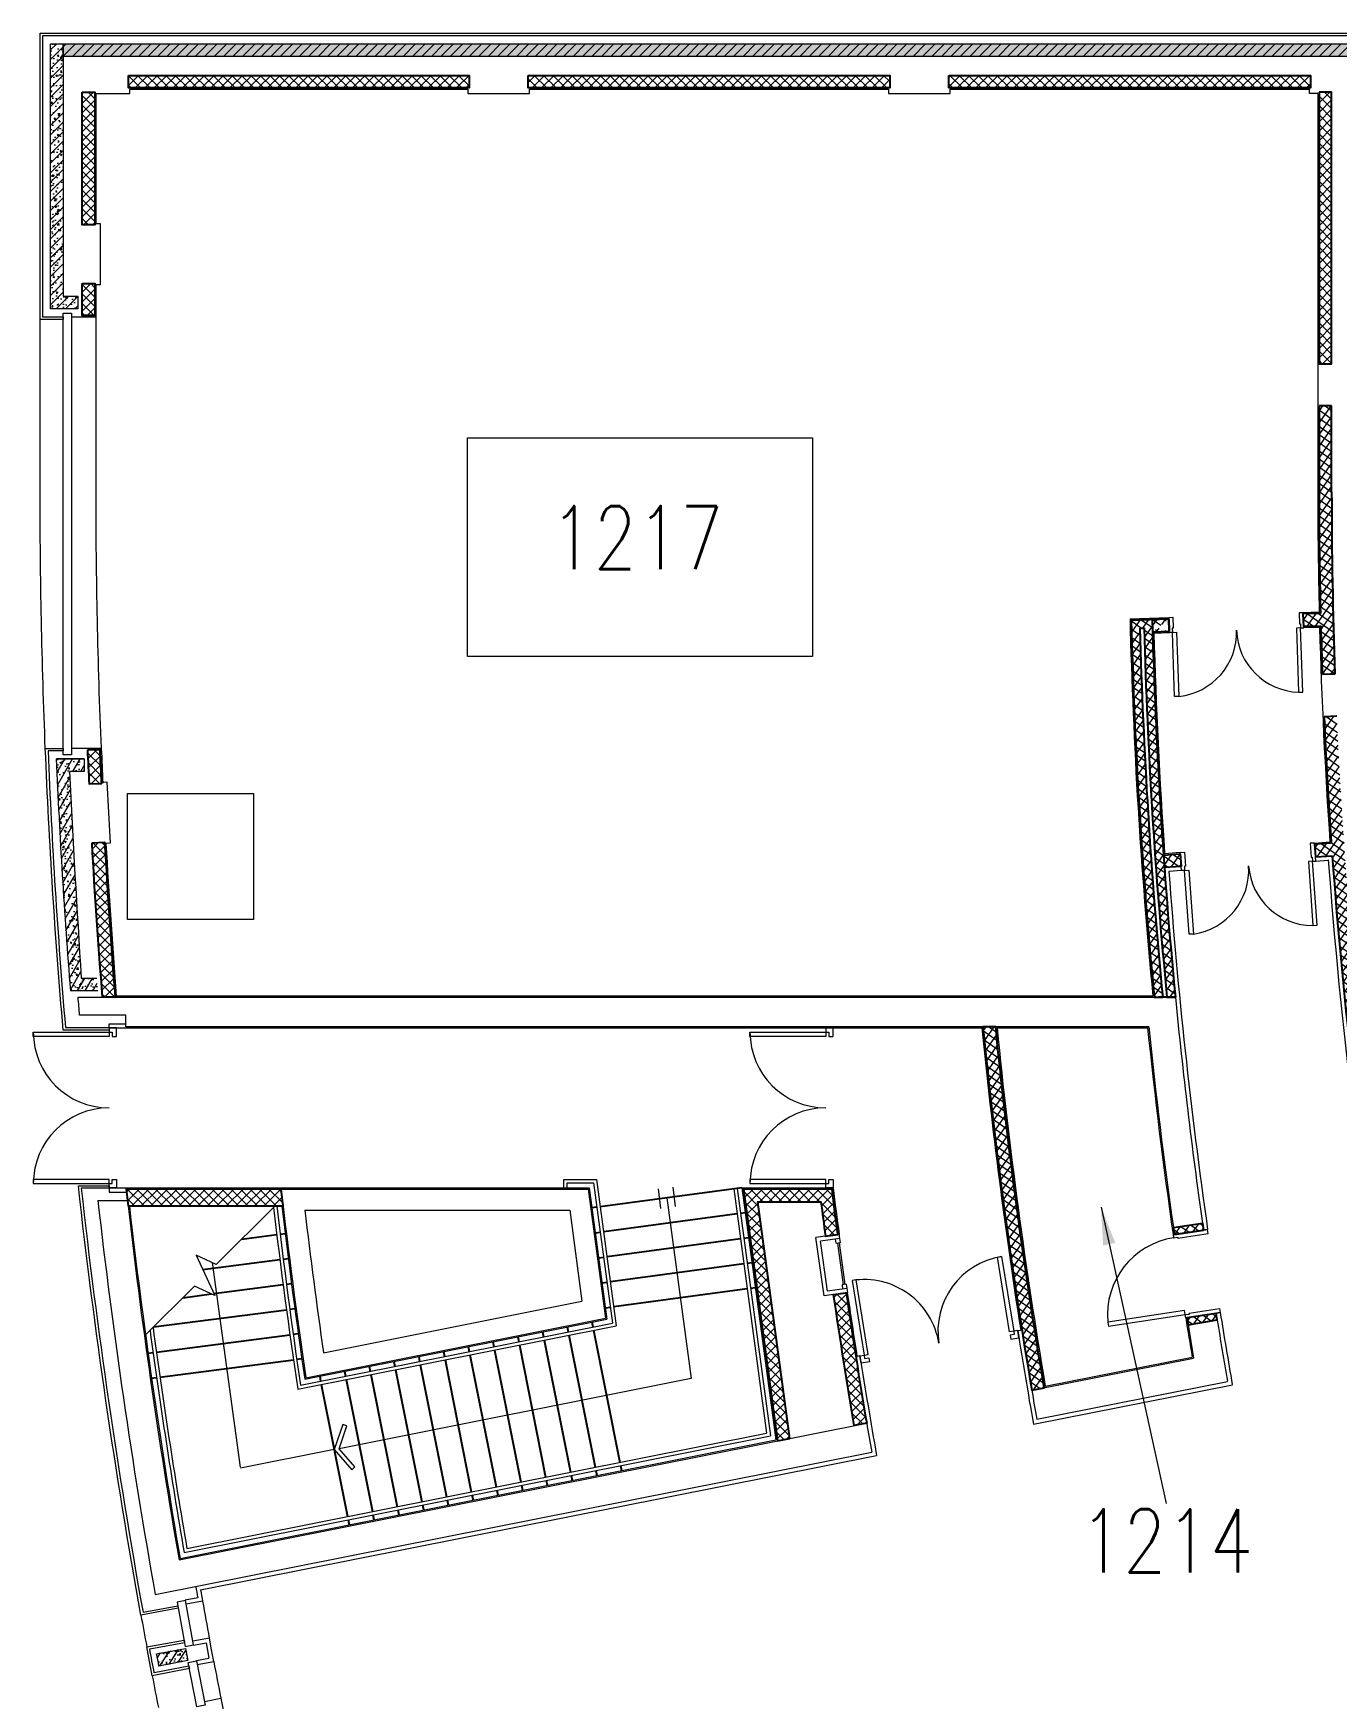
# Model space of a CAD drawing. Header units: inches. Extents: x 13084 to 220150, y 6494 to 167180.
# Drawn here: x 13084 to 28575, y 79286 to 99080 of the extents above; entities that cross this region are included whole.
import ezdxf
from ezdxf.enums import TextEntityAlignment as Align

# ---------------------------------------------------------------- set-up
doc = ezdxf.new("R2010")
doc.units = ezdxf.units.IN
doc.header["$MEASUREMENT"] = 0
for name, color, linetype, lineweight in [('Ground Floor$0$A-G23-M-Stairs-Concrete', 251, 'Continuous', 25), ('Ground Floor$0$A-G23-M-Stairs-Railings', 251, 'Continuous', 15), ('Ground Floor$0$A-G250-G-Walls-Low-Level', 8, 'Continuous', 15), ('Ground Floor$0$A-G250-G-Walls-Precast-Concrete', 7, 'Continuous', 15), ('Ground Floor$0$A-G250-M-Walls-Blockwork', 7, 'Continuous', 25), ('Ground Floor$0$A-G250-M-Walls-Concrete', 7, 'Continuous', 20), ('Ground Floor$0$A-G250-M-Walls-Louvred', 7, 'Continuous', 9), ('Ground Floor$0$A-G252-H-Internal-Walls', 251, 'Continuous', 9), ('Ground Floor$0$A-G262-H-Precast-Panel', 251, 'Continuous', 5), ('Ground Floor$0$A-G312-M-Wall-Cladding-Panel', 7, 'Continuous', 9), ('Ground Floor$0$A-G312-M-Wall-Finish-Plaster', 7, 'Continuous', 15), ('Ground Floor$0$A-G321-M-Window', 251, 'Continuous', 9), ('Ground Floor$0$A-G322-M-Door', 251, 'Continuous', 15), ('Ground Floor$0$A-G52-M-Plinth', 251, 'Continuous', 9), ('Ground Floor$0$A-G572-Fire-Hose-Cabinet', 251, 'Continuous', 15), ('Ground Floor$0$A-Z036-G-Stair-Symbology', 251, 'Continuous', 15), ('Ground Floor$0$Z-Z001-S-Room-Name-Identification-250', 7, 'Continuous', 15)]:
    doc.layers.add(name, color=color, linetype=linetype, lineweight=lineweight)
doc.styles.add('Ground Floor$0$Dimension-RomanS', font='romans.shx', dxfattribs={"width": 0.8})
doc.styles.add('Ground Floor$0$Tag-RomanS', font='romans.shx', dxfattribs={"width": 0.8})
doc.dimstyles.new('Ground Floor$0$MS-ARROW-0250', dxfattribs={"dimscale": 250, "dimtxt": 2.5, "dimasz": 1.8, "dimexe": 2, "dimexo": 1.5, "dimgap": 1, "dimtad": 1, "dimdec": 0, "dimdsep": 46, "dimtxsty": 'Ground Floor$0$Dimension-RomanS', "dimcen": 1, "dimdle": 2, "dimclrd": 256, "dimclre": 256, "dimclrt": 7, "dimadec": 0, "dimazin": 0, "dimtfac": 1, "dimtdec": 0, "dimtix": 1, "dimtmove": 2, "dimatfit": 3, "dimfxl": 2, "dimtolj": 1, "dimtzin": 0, "dimlwd": -1, "dimlwe": -1, "dimarcsym": 0})
pattern_1 = [(45, (31615.24, 164129.57), (-56.1266, 56.1266), []), (135, (31615.24, 164129.57), (-56.1266, -56.1266), [])]
pattern_2 = [(55, (31615.24, 164129.57), (-65.02019, 45.52763), []), (145, (31615.24, 164129.57), (-45.52763, -65.02019), [])]
pattern_3 = [(50, (31615.24, 164129.57), (182.18467, -15.93909), [19.05, -209.55]), (355, (31615.24, 164129.57), (-35.24283, 191.05664), [15.24, -167.64]), (100.451, (31630.42, 164128.24), (146.9425, 175.1167), [16.19, -178.09]), (46.1842, (31615.24, 164180.37), (271.07904, -42.0423), [28.575, -314.325]), (96.6356, (31637.83, 164176.87), (237.4042, 247.42556), [24.285, -267.135]), (351.184, (31615.24, 164180.37), (237.4046, 247.4251), [22.86, -251.46]), (21, (31640.64, 164167.67), (151.61488, -102.26552), [19.05, -209.55]), (326, (31640.64, 164167.67), (61.80203, 184.18797), [15.24, -167.64]), (71.4514, (31653.27, 164159.15), (213.4165, 81.92286), [16.19, -178.09]), (37.5, (31615.24, 164129.57), (3.088603, 84.55504), [0, -165.608, 0, -170.18, 0, -168.275]), (7.5, (31615.24, 164129.57), (66.81966, 100.180575), [0, -97.028, 0, -161.798, 0, -64.135]), (327.5, (31558.6, 164129.57), (135.590595, -5.728744), [0, -63.5, 0, -198.12, 0, -262.89]), (317.5, (31533.2, 164129.57), (148.12918, 25.42649), [0, -82.55, 0, -131.572, 0, -186.69])]
pattern_4 = [(45, (31615.24, 164129.57), (-56.1266, 56.1266), [])]

# ---------------------------------------------------------------- blocks, each defined once
blk = doc.blocks.new('Ground Floor$0$d1000-415')
at = {"layer": 'Ground Floor$0$A-G322-M-Door'}
blk.add_lwpolyline([(88, 1339), (38, 1339), (38, 415), (88, 415)], close=True, dxfattribs=at)
for points in [[(38, 415), (38, 365), (50, 365), (50, 0), (0, 0), (0, 415), (38, 415)], [(962, 415), (962, 365), (950, 365), (950, 0), (1000, 0), (1000, 415), (962, 415)]]:
    blk.add_lwpolyline(points, dxfattribs=at)
blk.add_arc((36, 414), 926, 0.0485, 86.7657, dxfattribs=at)
blk = doc.blocks.new('Ground Floor$0$Door14-Stairs')
at = {"layer": 'Ground Floor$0$A-G322-M-Door'}
for points in [[(100, 100), (100, 1000), (50, 1000), (50, 100)], [(1800, 100), (1800, 1000), (1850, 1000), (1850, 100)], [(50, 100), (50, 62), (100, 62), (100, 12), (0, 12), (0, 100)], [(1850, 100), (1850, 62), (1800, 62), (1800, 12), (1900, 12), (1900, 100)]]:
    blk.add_lwpolyline(points, close=True, dxfattribs=at)
for centre, start, end in [((50, 100), 0, 90), ((1850, 100), 90, 180)]:
    blk.add_arc(centre, 900, start, end, dxfattribs=at)
blk = doc.blocks.new('Ground Floor$0$tag-roomname')
at = {"lineweight": 18, "ltscale": 0.01, "style": 'Ground Floor$0$Tag-RomanS', "width": 0.8}
blk.add_attdef('ROOM_NO_2', text='', height=3, dxfattribs=at).set_placement((0, 1.612), align=Align.MIDDLE_CENTER)
at = {"linetype": 'ByBlock', "lineweight": 13, "ltscale": 0.01, "style": 'Ground Floor$0$Tag-RomanS', "width": 0.8, "flags": 1}
for tag, p in [('ROOM_NAME_1', (0, -2.288)), ('AREA', (0, -5.744))]:
    blk.add_attdef(tag, text='', height=2.8, dxfattribs=at).set_placement(p, align=Align.MIDDLE_CENTER)
blk = doc.blocks.new('Ground Floor$0$FHC')
at = {"ltscale": 0.2}
for p, q in [((700, 280), (0, 280)), ((0, 0), (0, 280)), ((650, 230), (50, 230)), ((50, 0), (50, 230)), ((650, 0), (650, 230)), ((700, 0), (700, 280)), ((50, 0), (0, 0)), ((100, 50), (50, 50)), ((50, 0), (50, 50)), ((100, 0), (50, 0)), ((100, 50), (100, 0)), ((100, 35), (600, 35)), ((100, 15), (600, 15)), ((600, 0), (600, 50)), ((600, 50), (650, 50)), ((600, 0), (650, 0)), ((650, 0), (650, 50)), ((650, 0), (700, 0))]:
    blk.add_line(p, q, dxfattribs=at)
blk = doc.blocks.new('Ground Floor$0$Plant Room Door 1600-215')
at = {"layer": 'Ground Floor$0$A-G322-M-Door'}
for points in [[(-1562, 977), (-1612, 977), (-1612, 215), (-1562, 215), (-1562, 977)], [(-138, 977), (-88, 977), (-88, 215), (-138, 215), (-138, 977)], [(-100, 165), (-88, 165), (-88, 215), (-50, 215), (-50, 0), (-100, 0)]]:
    blk.add_lwpolyline(points, close=True, dxfattribs=at)
at = {"layer": 'Ground Floor$0$A-G322-M-Door', "elevation": 0}
blk.add_lwpolyline([(-1600, 165), (-1612, 165), (-1612, 215), (-1650, 215), (-1650, 0), (-1600, 0)], close=True, dxfattribs=at)
at = {"layer": 'Ground Floor$0$A-G322-M-Door'}
for centre, start, end in [((-1615, 214), 0.0901, 86.0243), ((-85, 214), 93.9757, 179.9099)]:
    blk.add_arc(centre, 765, start, end, dxfattribs=at)
blk = doc.blocks.new('Ground Floor$0$Plant Room Door 1600-180')
at = {"layer": 'Ground Floor$0$A-G322-M-Door'}
for points in [[(-1562, 180), (-1562, 942), (-1612, 942), (-1612, 180)], [(-138, 180), (-138, 942), (-88, 942), (-88, 180)], [(-1600, 130), (-1612, 130), (-1612, 180), (-1650, 180), (-1650, 0), (-1600, 0)], [(-100, 130), (-88, 130), (-88, 180), (-50, 180), (-50, 0), (-100, 0)]]:
    blk.add_lwpolyline(points, close=True, dxfattribs=at)
for centre, start, end in [((-1615, 179), 0.0901, 86.0243), ((-85, 179), 93.9757, 179.9099)]:
    blk.add_arc(centre, 765, start, end, dxfattribs=at)

msp = doc.modelspace()

# ---------------------------------------------------------------- hatches: boundary and pattern name
at = {"layer": 'Ground Floor$0$A-G252-H-Internal-Walls'}
h = msp.add_hatch(dxfattribs=at)
h.set_pattern_fill('ANSI37', color=256, scale=25, style=0)
h.set_pattern_definition(pattern_1)
h.paths.add_polyline_path([(14215, 98580), (18265, 98580), (18265, 98430), (14215, 98430)])
h = msp.add_hatch(dxfattribs=at)
h.set_pattern_fill('ANSI37', color=256, scale=25, style=0)
h.set_pattern_definition(pattern_1)
h.paths.add_polyline_path([(18965, 98580), (23265, 98580), (23265, 98430), (18965, 98430)])
h = msp.add_hatch(dxfattribs=at)
h.set_pattern_fill('ANSI37', color=256, scale=25, style=0)
h.set_pattern_definition(pattern_1)
h.paths.add_polyline_path([(23965, 98580), (28265, 98580), (28265, 98430), (23965, 98430)])
h = msp.add_hatch(dxfattribs=at)
h.set_pattern_fill('ANSI37', color=256, scale=25, style=0)
h.set_pattern_definition(pattern_1)
h.paths.add_polyline_path([(13665, 98380), (13815, 98380), (13815, 96805), (13665, 96805)])
h = msp.add_hatch(dxfattribs=at)
h.set_pattern_fill('ANSI37', color=256, scale=25, style=0)
h.set_pattern_definition([(45, (31605.23, 164129.57), (-56.1266, 56.1266), []), (135, (31605.23, 164129.57), (-56.1266, -56.1266), [])])
h.paths.add_polyline_path([(28515, 98330), (28365, 98330), (28365, 95202), (28515, 95202)])
h.paths.add_polyline_path([(28515, 98380), (28365, 98380), (28365, 98330), (28515, 98330)])
h.paths.add_polyline_path([(28515, 95202), (28365, 95202), (28365, 95152), (28515, 95152)])
h = msp.add_hatch(dxfattribs=at)
h.set_pattern_fill('ANSI37', color=256, scale=25, style=0)
h.set_pattern_definition(pattern_1)
h.paths.add_polyline_path([(13665, 96105), (13815, 96105), (13815, 95725), (13665, 95725)])
h = msp.add_hatch(dxfattribs=at)
h.set_pattern_fill('ANSI37', color=256, scale=25, angle=10, style=0)
h.set_pattern_definition(pattern_2)
h.paths.add_polyline_path([(28515, 93630), (28515, 94650), (28365, 94650), (28365, 93630, 0.006046), (28383, 92185), (28181, 92178), (28186, 92028), (28387, 92035, 0.002404), (28405, 91461), (28555, 91466, -0.009078)])
h = msp.add_hatch(dxfattribs=at)
h.set_pattern_fill('ANSI37', color=256, scale=25, angle=10, style=0)
h.set_pattern_definition(pattern_2)
h.paths.add_polyline_path([(26584, 91972), (26579, 92122)], flags=17)
edge = h.paths.add_edge_path()
edge.add_line((26388, 91965), (26584, 91972))
edge.add_line((26134, 92106), (26579, 92122))
h = msp.add_hatch(dxfattribs=at)
h.set_pattern_fill('ANSI37', color=256, scale=25, angle=10, style=0)
h.set_pattern_definition(pattern_2)
h.paths.add_polyline_path([(26558, 87623), (26658, 87623, -0.018225), (26384, 92115), (26134, 92106, 0.018116), (26407, 87623), (26507, 87623, -0.017755), (26236, 92010), (26286, 92011, 0.017777)])
h = msp.add_hatch(dxfattribs=at)
h.set_pattern_fill('ANSI37', color=256, scale=25, angle=10, style=0)
h.set_pattern_definition(pattern_2)
h.paths.add_polyline_path([(28575, 90964), (28425, 90957, 0.006292), (28511, 89456), (28312, 89442), (28322, 89292), (28522, 89306, 0.022577), (29154, 83950), (29302, 83975, -0.029501)])
h = msp.add_hatch(dxfattribs=at)
h.set_pattern_fill('ANSI37', color=256, scale=25, style=0)
h.set_pattern_definition(pattern_1)
edge = h.paths.add_edge_path()
edge.add_arc((45454, 91860), 31752, 182.3382, 183.0734)
edge.add_line((13748, 90158), (13896, 90165))
edge.add_arc((88115, 93630), 74300, 182.36422, 182.67245, ccw=False)
edge.add_line((13878, 90565), (13728, 90565))
h = msp.add_hatch(dxfattribs=at)
h.set_pattern_fill('ANSI37', color=256, scale=25, style=0)
h.set_pattern_definition(pattern_1)
h.paths.add_polyline_path([(13932, 89466), (13782, 89458, 0.005699), (13907, 87623), (14057, 87623, -0.005221)])
h = msp.add_hatch(dxfattribs=at)
h.set_pattern_fill('ANSI37', color=256, scale=25, angle=10, style=0)
h.set_pattern_definition([(55, (31613.315, 164128.43), (-65.02019, 45.52763), []), (145, (31613.315, 164128.43), (-45.52763, -65.02019), [])])
h.paths.add_polyline_path([(26725, 89177), (26714, 89327), (26514, 89313, 0.000607), (26525, 89163)])
h = msp.add_hatch(dxfattribs=at)
h.set_pattern_fill('ANSI37', color=256, scale=25, angle=10, style=0)
h.set_pattern_definition(pattern_2)
h.paths.add_polyline_path([(24522, 87273), (24371, 87273, 0.017021), (24951, 82952), (25099, 82981, -0.016946)])
h = msp.add_hatch(dxfattribs=at)
h.set_pattern_fill('ANSI37', color=256, scale=25, style=0)
h.set_pattern_definition(pattern_1)
h.paths.add_polyline_path([(14188, 85343), (14203, 85208), (14203, 85208, 0.00022), (14211, 85143), (16050, 85143), (16030, 85343)])
h = msp.add_hatch(dxfattribs=at)
h.set_pattern_fill('ANSI37', color=256, scale=25, style=0)
h.set_pattern_definition(pattern_1)
h.paths.add_polyline_path([(21696, 85193), (22445, 85193, 0.001585), (22499, 84782), (22647, 84803, -0.002088), (22577, 85343), (21524, 85343), (21929, 82351), (22076, 82380)])
h = msp.add_hatch(dxfattribs=at)
h.set_pattern_fill('ANSI37', color=256, scale=25, angle=10, style=0)
h.set_pattern_definition(pattern_2)
h.paths.add_polyline_path([(26634, 84887), (26634, 84887), (26980, 84937, -0.000027), (26979, 84943), (26992, 84856), (26646, 84803), (26634, 84887), (26980, 84937), (26980, 84937), (26980, 84937), (26980, 84937)])
h = msp.add_hatch(dxfattribs=at)
h.set_pattern_fill('ANSI37', color=256, scale=25, style=0)
h.set_pattern_definition(pattern_1)
h.paths.add_polyline_path([(22745, 84109), (22596, 84089, 0.005907), (22842, 82532), (22989, 82561, -0.005888)])
h = msp.add_hatch(dxfattribs=at)
h.set_pattern_fill('ANSI37', color=256, scale=25, angle=10, style=0)
h.set_pattern_definition(pattern_2)
h.paths.add_polyline_path([(27141, 83867), (26795, 83815), (26809, 83731), (27155, 83787)])
at = {"layer": 'Ground Floor$0$A-G262-H-Precast-Panel'}
h = msp.add_hatch(dxfattribs=at)
h.set_pattern_fill('AR-CONC', color=256, style=0)
h.set_pattern_definition(pattern_3)
h.paths.add_polyline_path([(13440, 98955), (13290, 98955), (13290, 95805), (13615, 95805), (13615, 95955), (13440, 95955)])
h = msp.add_hatch(dxfattribs=at)
h.set_pattern_fill('ANSI31', color=256, scale=25, style=0)
h.set_pattern_definition(pattern_4)
h.paths.add_polyline_path([(13440, 98955), (13290, 98955), (13290, 95805), (13615, 95805), (13615, 95955), (13440, 95955)])
h = msp.add_hatch(dxfattribs=at)
h.set_pattern_fill('AR-CONC', color=256, style=0)
h.set_pattern_definition(pattern_3)
h.paths.add_polyline_path([(26115, 98955), (13440, 98955), (13440, 98805), (26115, 98805)])
h = msp.add_hatch(dxfattribs=at)
h.set_pattern_fill('ANSI31', color=256, scale=25, style=0)
h.set_pattern_definition(pattern_4)
h.paths.add_polyline_path([(26115, 98955), (13440, 98955), (13440, 98805), (26115, 98805)])
h = msp.add_hatch(dxfattribs=at)
h.set_pattern_fill('AR-CONC', color=256, style=0)
h.set_pattern_definition(pattern_3)
h.paths.add_polyline_path([(37815, 98955), (26115, 98955), (26115, 98805), (37815, 98805)])
h = msp.add_hatch(dxfattribs=at)
h.set_pattern_fill('ANSI31', color=256, scale=25, style=0)
h.set_pattern_definition(pattern_4)
h.paths.add_polyline_path([(37815, 98955), (26115, 98955), (26115, 98805), (37815, 98805)])
h = msp.add_hatch(dxfattribs=at)
h.set_pattern_fill('AR-CONC', color=256, style=0)
h.set_pattern_definition(pattern_3)
h.paths.add_polyline_path([(13689, 90455), (13358, 90455, 0.009227), (13526, 87698), (13852, 87698), (13840, 87848), (13655, 87848, -0.003816), (13514, 90305), (13689, 90305)])
h = msp.add_hatch(dxfattribs=at)
h.set_pattern_fill('ANSI31', color=256, scale=25, angle=15, style=0)
h.set_pattern_definition([(60, (31615.24, 164129.57), (-68.74077, 39.6875), [])])
h.paths.add_polyline_path([(13689, 90455), (13358, 90455, 0.009227), (13526, 87698), (13852, 87698), (13840, 87848), (13655, 87848, -0.003816), (13514, 90305), (13689, 90305)])
h = msp.add_hatch(dxfattribs=at)
h.set_pattern_fill('ANSI31', color=256, scale=25, angle=11.5782, style=0)
h.set_pattern_definition([(56.57816, (31615.24, 164129.57), (-66.24939, 43.71966), [])])
h.paths.add_polyline_path([(14894, 79884), (14550, 79821, 0.000497), (14578, 79674), (14921, 79741, -0.000487)])
h = msp.add_hatch(dxfattribs=at)
h.set_pattern_fill('AR-CONC', color=256, style=0)
h.set_pattern_definition(pattern_3)
h.paths.add_polyline_path([(14894, 79884), (14550, 79821, 0.000497), (14578, 79674), (14921, 79741, -0.000487)])

# ---------------------------------------------------------------- linework, layer by layer
at = {"layer": 'Ground Floor$0$A-G23-M-Stairs-Concrete'}
for p, q in [((21507, 85358, 0), (19823, 85131, 0)), ((19783, 85126, 0), (19723, 85118, 0)), ((21448, 85048, 0), (19863, 84834, 0)), ((21547, 85061, 0), (21488, 85053, 0)), ((15562, 84748), (15978, 84802)), ((16018, 84807), (16078, 84815)), ((19823, 84828, 0), (19763, 84820, 0)), ((21488, 84750, 0), (19903, 84536, 0)), ((21587, 84764, 0), (21528, 84756, 0)), ((19863, 84531, 0), (19804, 84523, 0)), ((15099, 84385), (16015, 84504)), ((16055, 84510), (16115, 84517)), ((21528, 84453, 0), (19943, 84239, 0)), ((21628, 84466, 0), (21568, 84458, 0)), ((15231, 84100), (16054, 84207)), ((16093, 84212), (16153, 84220)), ((19903, 84234, 0), (19844, 84226, 0)), ((21568, 84156, 0), (19983, 83942, 0)), ((21668, 84169, 0), (21608, 84161, 0)), ((14863, 84052), (15201, 84096)), ((19943, 83937, 0), (19884, 83928, 0)), ((14513, 83704), (16093, 83909)), ((16133, 83915), (16192, 83922)), ((19724, 83763, 0), (19736, 83704, 0)), ((14547, 83406), (16134, 83612)), ((16174, 83617), (16233, 83625)), ((18842, 83587, 0), (18853, 83528, 0)), ((19136, 83645, 0), (19147, 83587, 0)), ((19155, 83547, 0), (19467, 81978, 0)), ((19430, 83704, 0), (19442, 83645, 0)), ((19450, 83606, 0), (19762, 82037, 0)), ((19744, 83664, 0), (20056, 82095, 0)), ((14448, 83393), (14508, 83401)), ((17665, 83353, 0), (17676, 83294, 0)), ((17959, 83411, 0), (17971, 83353, 0)), ((18253, 83470, 0), (18265, 83411, 0)), ((18273, 83372, 0), (18585, 81803, 0)), ((18547, 83528, 0), (18559, 83470, 0)), ((18567, 83430, 0), (18879, 81861, 0)), ((18861, 83489, 0), (19173, 81920, 0)), ((14589, 83109), (16176, 83315)), ((16216, 83320), (16274, 83328)), ((16782, 83177, 0), (16794, 83118, 0)), ((17076, 83236, 0), (17088, 83177, 0)), ((17096, 83138, 0), (17408, 81568, 0)), ((17370, 83294, 0), (17382, 83235, 0)), ((17390, 83196, 0), (17702, 81627, 0)), ((17684, 83255, 0), (17996, 81686, 0)), ((17978, 83313, 0), (18290, 81744, 0)), ((14489, 83096), (14549, 83104)), ((16488, 83119, 0), (16499, 83060, 0)), ((16507, 83021, 0), (16819, 81451, 0)), ((16801, 83079, 0), (17114, 81510, 0)), ((19769, 81997, 0), (19781, 81939, 0)), ((20064, 82056, 0), (20075, 81997, 0)), ((18593, 81763, 0), (18604, 81704, 0)), ((18887, 81822, 0), (18898, 81763, 0)), ((19181, 81880, 0), (19193, 81822, 0)), ((19475, 81939, 0), (19487, 81880, 0)), ((17710, 81588, 0), (17722, 81529, 0)), ((18004, 81646, 0), (18016, 81587, 0)), ((18298, 81705, 0), (18310, 81646, 0)), ((16827, 81412, 0), (16839, 81353, 0)), ((17121, 81471, 0), (17133, 81412, 0)), ((17416, 81529, 0), (17427, 81470, 0))]:
    msp.add_line(p, q, dxfattribs=at)
at = {"layer": 'Ground Floor$0$A-G23-M-Stairs-Railings'}
for p, q in [((19391, 85358, 0), (19391, 85458, 0)), ((19391, 85458, 0), (19778, 85458, 0)), ((19431, 85418, 0), (19743, 85418, 0)), ((19431, 85358, 0), (19431, 85418, 0)), ((19743, 85418, 0), (19968, 83750, 0)), ((19778, 85458, 0), (20013, 83718, 0)), ((21408, 85345, 0), (21800, 82442, 0)), ((21448, 85350, 0), (21844, 82410, 0)), ((16260, 83012), (19968, 83750, 0)), ((16227, 82965), (20013, 83718, 0)), ((14877, 81024), (21844, 82410, 0)), ((14910, 81072), (21800, 82442, 0))]:
    msp.add_line(p, q, dxfattribs=at)
for radius, start, end in [(72675, 186.72142, 188.43829), (72635, 186.7095, 188.40515), (74315, 187.70756, 189.7657), (74275, 187.68418, 189.73403)]:
    msp.add_arc((88115, 93630), radius, start, end, dxfattribs=at)
at = {"layer": 'Ground Floor$0$A-G250-G-Walls-Low-Level'}
for points in [[(13227, 90580, -0.010177), (13165, 93630), (13165, 95680)], [(13893, 90580, -0.010266), (13830, 93630), (13830, 95710)]]:
    msp.add_lwpolyline(points, format="xyb", dxfattribs=at)
for centre, radius, start, end in [((94644, 94668, 0), 80809, 190.13813, 190.45365), ((88115, 93630), 74950, 190.26003, 190.55434), ((94600, 94902, 0), 80809, 190.82267, 191.13819), ((88115, 93630), 74950, 190.82191, 191.11622)]:
    msp.add_arc(centre, radius, start, end, dxfattribs=at)
at = {"layer": 'Ground Floor$0$A-G250-G-Walls-Precast-Concrete'}
for p, q in [((13689, 90455), (13358, 90455)), ((13358, 90455), (13689, 90455)), ((13689, 90305), (13514, 90305)), ((13689, 90455), (13689, 90305)), ((13852, 87698), (13526, 87698)), ((13655, 87848), (13840, 87848)), ((14894, 79884), (14921, 79741))]:
    msp.add_line(p, q, dxfattribs=at)
for points in [[(13615, 95955), (13615, 95805), (13290, 95805), (13290, 98955), (13440, 98955), (13440, 95955)], [(37815, 98805), (13440, 98805), (13440, 98955), (37815, 98955)]]:
    msp.add_lwpolyline(points, close=True, dxfattribs=at)
msp.add_lwpolyline([(14921, 79741), (14578, 79674, -0.000497), (14550, 79821), (14894, 79884)], format="xyb", dxfattribs=at)
for centre, radius, start, end in [((88115, 93630), 74825, 182.43192, 184.54658), ((174513, 98356), 161201, 182.86275, 183.73727)]:
    msp.add_arc(centre, radius, start, end, dxfattribs=at)
at = {"layer": 'Ground Floor$0$A-G250-M-Walls-Blockwork'}
for p, q in [((28515, 94650), (28365, 94650)), ((28365, 94650), (28365, 93630)), ((28515, 93630), (28515, 94650)), ((26134, 92106, 0), (26579, 92122)), ((26579, 92122), (26584, 91972, 0)), ((26584, 91972, 0), (26579, 92122)), ((28383, 92185), (28178, 92178)), ((26236, 92010, 0), (26286, 92011, 0)), ((28405, 91461), (28555, 91466)), ((28575, 90964, 0), (28425, 90957, 0)), ((26516, 89313, 0), (26716, 89327)), ((26716, 89327), (26727, 89177)), ((28511, 89455, 0), (28312, 89441)), ((28312, 89441), (28323, 89291)), ((28323, 89291), (28522, 89305, 0)), ((26727, 89177), (26527, 89163, 0)), ((26407, 87623, 0), (26507, 87623, 0)), ((26658, 87623, 0), (26457, 87623, 0)), ((26558, 87623, 0), (26658, 87623, 0)), ((26634, 84887, 0), (26980, 84937, 0)), ((26980, 84937, 0), (26992, 84856, 0)), ((26646, 84803, 0), (26634, 84887, 0)), ((26646, 84803, 0), (26992, 84856)), ((26795, 83815, 0), (27141, 83867)), ((26795, 83815, 0), (26809, 83731, 0)), ((26809, 83731, 0), (27155, 83787, 0)), ((27155, 83787, 0), (27141, 83867, 0))]:
    msp.add_line(p, q, dxfattribs=at)
for points in [[(14215, 98580), (18265, 98580), (18265, 98430), (14215, 98430)], [(18965, 98580), (23265, 98580), (23265, 98430), (18965, 98430)], [(23965, 98580), (28265, 98580), (28265, 98430), (23965, 98430)], [(13665, 98380), (13815, 98380), (13815, 96805), (13665, 96805)], [(28365, 98380), (28365, 95150), (28515, 95150), (28515, 98380)], [(13665, 96105), (13815, 96105), (13815, 95725), (13665, 95725)]]:
    msp.add_lwpolyline(points, close=True, dxfattribs=at)
msp.add_lwpolyline([(28387, 92035), (28183, 92028), (28178, 92178)], dxfattribs=at)
at = {"layer": 'Ground Floor$0$A-G250-M-Walls-Blockwork', "elevation": 0}
msp.add_lwpolyline([(26388, 91965), (26584, 91972)], dxfattribs=at)
at = {"layer": 'Ground Floor$0$A-G250-M-Walls-Blockwork'}
for points in [[(13728, 90565, 0.003208), (13748, 90158), (13896, 90165, -0.001345), (13878, 90565)], [(13782, 89458), (13932, 89466, 0.005221), (14057, 87623), (13907, 87623, -0.005699)]]:
    msp.add_lwpolyline(points, format="xyb", close=True, dxfattribs=at)
at = {"layer": 'Ground Floor$0$A-G250-M-Walls-Blockwork', "elevation": 0}
for points in [[(24951, 82952), (25099, 82981, -0.016946), (24522, 87273), (24371, 87273, 0.017021), (24951, 82952)], [(21929, 82351), (22076, 82380), (21696, 85193), (22445, 85193, 0.001585), (22499, 84782), (22647, 84803, -0.002088), (22577, 85343), (21524, 85343), (21929, 82351)], [(22989, 82561), (22842, 82532, -0.005907), (22596, 84089), (22745, 84109, 0.005888), (22989, 82561)]]:
    msp.add_lwpolyline(points, format="xyb", dxfattribs=at)
msp.add_lwpolyline([(16030, 85343), (14188, 85343), (14211, 85143), (16053, 85143)], close=True, dxfattribs=at)
at = {"layer": 'Ground Floor$0$A-G250-M-Walls-Blockwork'}
for centre, radius, start, end in [((88105, 93630), 59740, 180, 181.38564), ((88105, 93630), 59590, 180, 182.08045), ((88115, 93630, 0), 62000, 181.40792, 185.55934), ((88115, 93630, 0), 61750, 181.4055, 185.58192), ((88115, 93630, 0), 61900, 181.49952, 185.56835), ((88115, 93630, 0), 61850, 181.49911, 185.57286), ((88105, 93630), 59740, 181.52951, 182.08045), ((88115, 93630, 0), 59750, 182.56361, 184.00667), ((88115, 93630, 0), 59750, 184.15051, 189.32284)]:
    msp.add_arc(centre, radius, start, end, dxfattribs=at)
at = {"layer": 'Ground Floor$0$A-G250-M-Walls-Concrete'}
for p, q in [((14184, 87273), (14184, 87408)), ((26341, 87273), (14184, 87273)), ((16030, 85343, 0), (19678, 85343, 0)), ((19678, 85343, 0), (19885, 83810, 0)), ((13851, 85208, 0), (14203, 85208, 0)), ((16311, 85093, 0), (19459, 85093, 0)), ((19459, 85093, 0), (19605, 84009, 0)), ((26980, 84937, 0), (26634, 84887, 0)), ((16533, 83398, 0), (19605, 84009, 0)), ((16323, 83101, 0), (19885, 83810, 0)), ((26809, 83731), (27155, 83787, 0)), ((24951, 82952, 0), (26875, 83334, 0)), ((25011, 82607, 0), (27277, 83057, 0)), ((14816, 80936, 0), (22989, 82561, 0)), ((14533, 80523, 0), (23049, 82216, 0))]:
    msp.add_line(p, q, dxfattribs=at)
msp.add_lwpolyline([(14184, 87408), (13635, 87408, -0.000722), (13617, 87623), (26658, 87623)], format="xyb", dxfattribs=at)
at = {"layer": 'Ground Floor$0$A-G250-M-Walls-Concrete', "elevation": 0}
for points in [[(26658, 87623, 0.010956), (26980, 84937, 0.010956)], [(26341, 87273, 0.009678), (26634, 84887, 0.009678)]]:
    msp.add_lwpolyline(points, format="xyb", dxfattribs=at)
at = {"layer": 'Ground Floor$0$A-G250-M-Walls-Concrete'}
for centre, radius, start, end in [((88115, 93630), 72560, 186.55748, 188.34291), ((88115, 93630), 74740, 186.46955, 190.10003), ((88115, 93630), 74390, 186.50012, 189.82498), ((88115, 93630), 72310, 186.77969, 188.13449), ((88115, 93630, 0), 62100, 189.17187, 189.54287), ((88115, 93630, 0), 61750, 189.172, 189.85806), ((88115, 93630, 0), 64060, 189.59514, 189.90829), ((88115, 93630, 0), 66060, 189.64525, 189.94892)]:
    msp.add_arc(centre, radius, start, end, dxfattribs=at)
at = {"layer": 'Ground Floor$0$A-G250-M-Walls-Louvred'}
msp.add_lwpolyline([(13440, 95755), (13540, 95755), (13540, 90505), (13440, 90505)], close=True, dxfattribs=at)
at = {"layer": 'Ground Floor$0$A-G312-M-Wall-Cladding-Panel'}
for p, q in [((14876, 79982, 0), (14881, 79952, 0)), ((14934, 79672, 0), (14940, 79643, 0))]:
    msp.add_line(p, q, dxfattribs=at)
msp.add_lwpolyline([(37940, 99050), (13195, 99050), (13195, 95710), (13440, 95710), (13440, 95680), (13165, 95680), (13165, 99080), (37940, 99080), (37940, 99050)], dxfattribs=at)
at = {"layer": 'Ground Floor$0$A-G312-M-Wall-Cladding-Panel', "elevation": 0}
for points in [[(13984, 87233), (13439, 87233, -0.011186), (13227, 90580), (13440, 90580), (13440, 90550), (13259, 90550, 0.010989), (13466, 87263), (13984, 87263)], [(14807, 80361), (14364, 80280, -0.017208), (13620, 85383), (13984, 85383), (13984, 85353), (13654, 85353, 0.016995), (14388, 80315), (14802, 80390)]]:
    msp.add_lwpolyline(points, format="xyb", close=True, dxfattribs=at)
at = {"layer": 'Ground Floor$0$A-G312-M-Wall-Cladding-Panel'}
for points in [[(14940, 79643), (14498, 79557, -0.001167), (14433, 79901), (14876, 79982)], [(14934, 79672), (14522, 79592, -0.000967), (14468, 79877), (14881, 79952)]]:
    msp.add_lwpolyline(points, format="xyb", dxfattribs=at)
at = {"layer": 'Ground Floor$0$A-G312-M-Wall-Finish-Plaster'}
for p, q in [((23980, 98415), (28250, 98415)), ((28250, 98365), (28250, 98415)), ((28350, 98365), (28250, 98365)), ((28350, 98365), (28350, 93630, 0)), ((26119, 92121, 0), (26581, 92137, 0)), ((26579, 92122), (26578, 92137)), ((26579, 92122), (26578, 92137)), ((28367, 92200, 0), (28177, 92193, 0)), ((28178, 92178), (28177, 92193)), ((28178, 92178), (28177, 92193)), ((26403, 91951, 0), (26588, 91957)), ((26585, 91957), (26584, 91972, 0)), ((26585, 91957), (26584, 91972, 0)), ((28184, 92013), (28183, 92028)), ((28184, 92013), (28183, 92028)), ((28372, 92019), (28184, 92013)), ((13893, 90580), (13540, 90580)), ((28311, 89455), (28495, 89469)), ((26715, 89342, 0), (26530, 89329, 0)), ((26716, 89327), (26715, 89342, 0)), ((28312, 89441), (28311, 89455)), ((28326, 89241), (28323, 89291)), ((26730, 89128), (26580, 89117, 0)), ((26730, 89128, 0), (26727, 89177)), ((28326, 89241), (28474, 89252, 0)), ((14070, 87638), (26390, 87638, 0)), ((13984, 87308), (14184, 87308)), ((13984, 87263, 0), (13984, 87308)), ((13984, 87258), (24358, 87258, 0)), ((24539, 87258, 0), (26328, 87258, 0)), ((13984, 85358, 0), (19691, 85358, 0)), ((13984, 85358), (13984, 85308, 0)), ((19691, 85358, 0), (19901, 83798, 0)), ((21507, 85358, 0), (21911, 82362, 0)), ((21507, 85358, 0), (22590, 85358)), ((13984, 85308, 0), (14192, 85308, 0)), ((22662, 84805), (22647, 84803, 0)), ((26646, 84803, 0), (26631, 84801, 0)), ((26992, 84856, 0), (27041, 84863, 0)), ((22745, 84109, 0), (22759, 84112)), ((16311, 83084, 0), (19901, 83798, 0)), ((26795, 83815, 0), (26781, 83812, 0)), ((27141, 83867, 0), (27191, 83875, 0)), ((25111, 82999, 0), (26857, 83346, 0)), ((24970, 82548, 0), (27335, 83018, 0)), ((14828, 80953, 0), (21911, 82362, 0)), ((15072, 80579, 0), (23106, 82177, 0)), ((14988, 79926), (14989, 79921)), ((14989, 79921), (15137, 79948)), ((15023, 79740), (15171, 79769, 0)), ((15137, 79948), (15171, 79769, 0))]:
    msp.add_line(p, q, dxfattribs=at)
at = {"layer": 'Ground Floor$0$A-G312-M-Wall-Finish-Plaster', "extrusion": (0, 0, -1)}
for p, q in [((24785, 83661, 0), (24820, 83666, 0)), ((22909, 83360, 0), (22874, 83354, 0))]:
    msp.add_line(p, q, dxfattribs=at)
at = {"layer": 'Ground Floor$0$A-G312-M-Wall-Finish-Plaster'}
for points in [[(13830, 98365), (14230, 98365), (14230, 98415)], [(14230, 98415), (18250, 98415)], [(18250, 98415), (18250, 98365), (18980, 98365), (18980, 98415)], [(18980, 98415), (23250, 98415)], [(23250, 98415), (23250, 98365), (23980, 98365), (23980, 98415)], [(13830, 96820), (13830, 98365)], [(13830, 96820), (13880, 96820), (13880, 96090), (13830, 96090)], [(13540, 95710), (13830, 95710), (13830, 96090)], [(15024, 79735), (15023, 79740)]]:
    msp.add_lwpolyline(points, dxfattribs=at)
for points in [[(13910, 90181), (13959, 90184), (13997, 89455), (13948, 89452, 0.005138), (14070, 87638, 0.005178)], [(15014, 80618, 0.001676), (15038, 80484), (14891, 80457), (14892, 80452)], [(15072, 80579, 0.00169), (15096, 80444), (14900, 80408)]]:
    msp.add_lwpolyline(points, format="xyb", dxfattribs=at)
at = {"layer": 'Ground Floor$0$A-G312-M-Wall-Finish-Plaster', "elevation": 0}
for points in [[(15032, 79691), (15229, 79729), (15203, 79868), (15177, 80006), (14980, 79970)], [(15117, 79254), (15314, 79292), (15341, 79154), (15369, 79015), (15172, 78975)]]:
    msp.add_lwpolyline(points, dxfattribs=at)
at = {"layer": 'Ground Floor$0$A-G312-M-Wall-Finish-Plaster'}
for centre, radius, start, end in [((88105, 93630, 0), 59755, 180, 181.37134), ((88115, 93630, 0), 62015, 181.39412, 185.54407), ((88115, 93630, 0), 61735, 181.5585, 183.99462), ((88105, 93630), 59755, 181.54402, 183.99297), ((88115, 93630), 74285, 182.35312, 182.67245), ((88115, 93630, 0), 61700, 184.19423, 188.1679), ((88115, 93630, 0), 59800, 184.19642, 189.86756), ((88115, 93630, 0), 64075, 185.70669, 188.94534), ((88115, 93630, 0), 63895, 185.72282, 189.57741), ((88115, 93630, 0), 62115, 185.88738, 188.17118), ((87341, 93514), 65263, 187.17896, 187.66895), ((88115, 93630), 74375, 186.55184, 189.81313), ((88115, 93630), 72575, 186.71508, 188.35537), ((87341, 93514), 65263, 188.2835, 188.95595), ((88115, 93630, 0), 62115, 189.09361, 189.52944), ((88115, 93630, 0), 61700, 189.09639, 189.90338), ((88115, 93630, 0), 64110, 188.94536, 189.95423), ((88115, 93630, 0), 66010, 188.95043, 189.99134)]:
    msp.add_arc(centre, radius, start, end, dxfattribs=at)
at = {"layer": 'Ground Floor$0$A-G321-M-Window'}
for points in [[(14889, 79908), (14988, 79926), (14892, 80452), (14794, 80434), (14889, 79908)], [(14925, 79716), (15024, 79735), (15125, 79210), (15027, 79191), (14925, 79716)]]:
    msp.add_lwpolyline(points, dxfattribs=at)
at = {"layer": 'Ground Floor$0$A-G52-M-Plinth'}
for points in [[(18243, 94273), (22343, 94273), (22343, 91673), (18243, 91673)], [(14202, 90046), (15702, 90046), (15702, 88546), (14202, 88546)]]:
    msp.add_lwpolyline(points, close=True, dxfattribs=at)
at = {"layer": 'Ground Floor$0$A-Z036-G-Stair-Symbology'}
for p, q in [((20542, 85113, 0), (20514, 85344, 0)), ((20717, 85134, 0), (20688, 85365, 0)), ((20615, 85238, 0), (20904, 83090, 0)), ((15209, 84469, 0), (15544, 82036, 0)), ((20904, 83090, 0), (16718, 82257)), ((16661, 82246), (15546, 82024))]:
    msp.add_line(p, q, dxfattribs=at)
for points in [[(15960, 85143), (15259, 84446)], [(15259, 84446), (15018, 84559), (15242, 84077), (15001, 84190)], [(15001, 84190), (14418, 83610)]]:
    msp.add_lwpolyline(points, dxfattribs=at)
at = {"layer": 'Ground Floor$0$A-Z036-G-Stair-Symbology', "elevation": 0}
msp.add_lwpolyline([(16869, 82007), (16907, 82040), (16718, 82257), (16809, 82530), (16762, 82546), (16661, 82246), (16869, 82007)], dxfattribs=at)

# ---------------------------------------------------------------- block references
at = {"layer": 'Ground Floor$0$A-G312-M-Wall-Finish-Plaster', "rotation": 98.63281114248915}
msp.add_blockref('Ground Floor$0$d1000-415', (27191, 83875, 0), dxfattribs=at)
at = {"layer": 'Ground Floor$0$A-G322-M-Door', "ltscale": 0.02}
for name, p, rotation in [('Ground Floor$0$Plant Room Door 1600-180', (26528, 92135), 182.0056242293825), ('Ground Floor$0$Plant Room Door 1600-215', (26665, 89339, 0), 184.0659887143958), ('Ground Floor$0$Door14-Stairs', (14084, 85358), 90), ('Ground Floor$0$Door14-Stairs', (22602, 85358, 0), 90), ('Ground Floor$0$Door14-Stairs', (22925, 83261, 0), 9.12173935170281)]:
    msp.add_blockref(name, p, dxfattribs=dict(at, rotation=rotation))
at = {"layer": 'Ground Floor$0$A-G572-Fire-Hose-Cabinet', "xscale": -1, "rotation": 97.97622449540602}
msp.add_blockref('Ground Floor$0$FHC', (22662, 84805), dxfattribs=at)
at = {"layer": 'Ground Floor$0$Z-Z001-S-Room-Name-Identification-250'}
ref = msp.add_blockref('Ground Floor$0$tag-roomname', (20257, 92683), dxfattribs=dict(at, xscale=250, yscale=250, zscale=250))
ref.add_attrib('ROOM_NO_2', '1217', dxfattribs={"layer": '0', "lineweight": 18, "ltscale": 0.01, "height": 750, "style": 'Ground Floor$0$Tag-RomanS', "width": 0.8}).set_placement((20257, 93086), align=Align.MIDDLE_CENTER)
ref = msp.add_blockref('Ground Floor$0$tag-roomname', (26550, 80759), dxfattribs=dict(at, xscale=250, yscale=250, zscale=250))
ref.add_attrib('ROOM_NO_2', '1214', dxfattribs={"layer": '0', "lineweight": 18, "ltscale": 0.01, "height": 750, "style": 'Ground Floor$0$Tag-RomanS', "width": 0.8}).set_placement((26550, 81162), align=Align.MIDDLE_CENTER)

# ---------------------------------------------------------------- leaders
msp.add_leader([(25774, 85127), (26550, 81605)], dimstyle='Ground Floor$0$MS-ARROW-0250', override={"dimgap": 1, "dimtad": 0}, dxfattribs=at)

doc.saveas('drawing.dxf')
